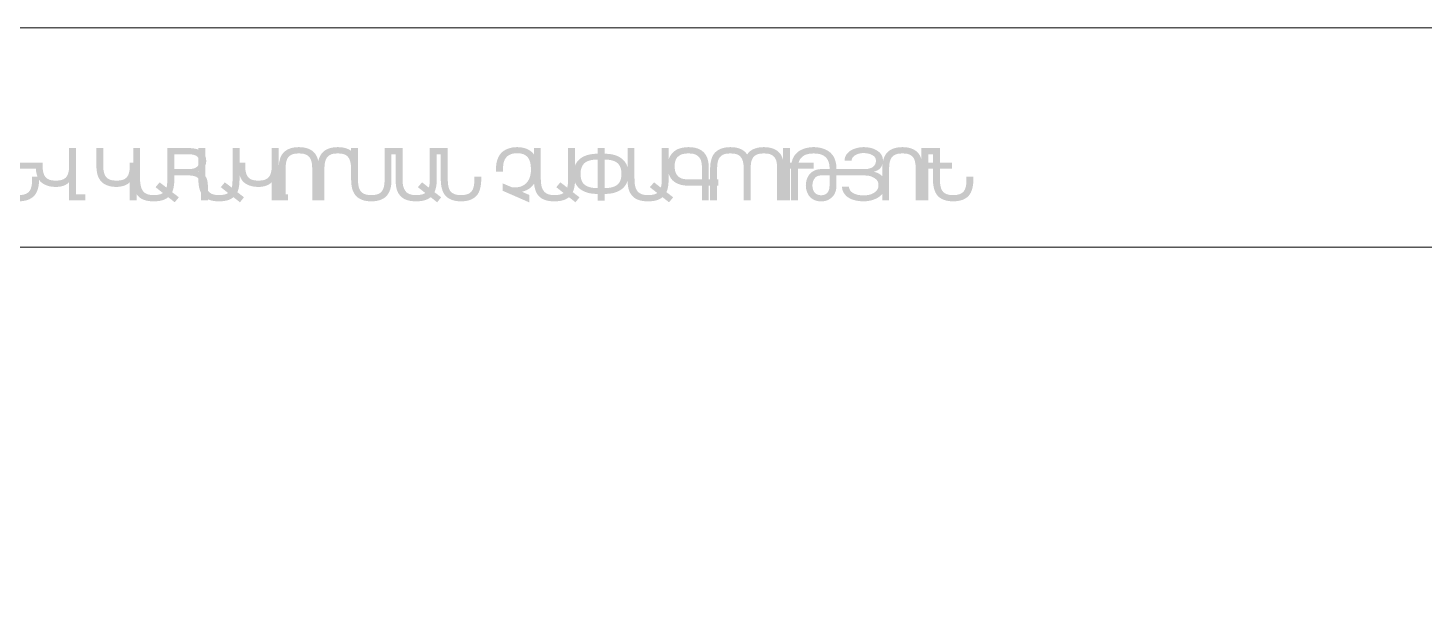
# Model space of a CAD drawing. Header units: inches. Extents: x 23 to 314, y 14 to 225.
# Drawn here: x 81.7 to 185.3, y 182.9 to 224.6 of the extents above; entities that cross this region are included whole.
import ezdxf

# ---------------------------------------------------------------- set-up
doc = ezdxf.new("R2010")
doc.units = ezdxf.units.IN
doc.layers.add('PDF_0', color=7, linetype='Continuous')
doc.layers.add('PDF_Text', color=7, linetype='Continuous')

msp = doc.modelspace()

# ---------------------------------------------------------------- hatches: boundary and pattern name
at = {"layer": 'PDF_Text', "true_color": 0x000000, "transparency": 33554687}
h = msp.add_hatch(color=18, dxfattribs=at)
edge = h.paths.add_edge_path(flags=0)
edge.add_spline(control_points=[(80.06, 214.62), (80.06, 214.62), (82.62, 214.62), (82.62, 214.62), (82.62, 214.62), (82.62, 214.16), (82.62, 214.16), (82.62, 214.16), (80.06, 214.16), (80.06, 214.16), (80.06, 214.16), (80.06, 213.32), (80.06, 213.32), (80.06, 213.11), (80.08, 212.93), (80.12, 212.79), (80.16, 212.64), (80.22, 212.53), (80.3, 212.44), (80.38, 212.36), (80.48, 212.3), (80.61, 212.26), (80.73, 212.22), (80.88, 212.2), (81.05, 212.2), (81.22, 212.2), (81.37, 212.22), (81.49, 212.26), (81.62, 212.3), (81.72, 212.36), (81.81, 212.44), (81.89, 212.53), (81.95, 212.64), (81.99, 212.79), (82.03, 212.93), (82.05, 213.11), (82.05, 213.32), (82.05, 213.32), (82.05, 213.56), (82.05, 213.56), (82.05, 213.56), (82.57, 213.56), (82.57, 213.56), (82.57, 213.56), (82.57, 213.35), (82.57, 213.35), (82.57, 213.09), (82.54, 212.86), (82.48, 212.66), (82.42, 212.46), (82.33, 212.29), (82.21, 212.15), (82.08, 212.02), (81.93, 211.92), (81.74, 211.85), (81.54, 211.78), (81.31, 211.74), (81.05, 211.74), (80.78, 211.74), (80.55, 211.78), (80.36, 211.85), (80.18, 211.92), (80.02, 212.02), (79.9, 212.15), (79.78, 212.29), (79.69, 212.46), (79.63, 212.66), (79.58, 212.86), (79.55, 213.09), (79.55, 213.35), (79.55, 213.35), (79.55, 215.69), (79.55, 215.69), (79.55, 215.69), (80.06, 215.69), (80.06, 215.69), (80.06, 215.69), (80.06, 214.62), (80.06, 214.62)], knot_values=[0, 0, 0, 0, 1, 1, 1, 2, 2, 2, 3, 3, 3, 4, 4, 4, 5, 5, 5, 6, 6, 6, 7, 7, 7, 8, 8, 8, 9, 9, 9, 10, 10, 10, 11, 11, 11, 12, 12, 12, 13, 13, 13, 14, 14, 14, 15, 15, 15, 16, 16, 16, 17, 17, 17, 18, 18, 18, 19, 19, 19, 20, 20, 20, 21, 21, 21, 22, 22, 22, 23, 23, 23, 24, 24, 24, 25, 25, 25, 26, 26, 26, 26], degree=3, periodic=1)
h = msp.add_hatch(color=18, dxfattribs=at)
edge = h.paths.add_edge_path(flags=0)
edge.add_spline(control_points=[(86, 211.81), (86, 211.81), (84.8, 211.81), (84.8, 211.81), (84.8, 211.81), (84.8, 213.16), (84.8, 213.16), (84.69, 213.05), (84.56, 212.96), (84.39, 212.9), (84.22, 212.84), (84.03, 212.81), (83.81, 212.81), (83.55, 212.81), (83.32, 212.85), (83.13, 212.92), (82.94, 212.99), (82.79, 213.09), (82.66, 213.22), (82.54, 213.36), (82.46, 213.53), (82.4, 213.73), (82.34, 213.93), (82.32, 214.16), (82.32, 214.42), (82.32, 214.42), (82.32, 214.62), (82.32, 214.62), (82.32, 214.62), (82.83, 214.62), (82.83, 214.62), (82.83, 214.62), (82.83, 214.39), (82.83, 214.39), (82.83, 214.18), (82.85, 214), (82.89, 213.86), (82.93, 213.71), (82.99, 213.6), (83.07, 213.51), (83.15, 213.43), (83.25, 213.37), (83.37, 213.33), (83.5, 213.29), (83.64, 213.28), (83.81, 213.28), (83.98, 213.28), (84.13, 213.29), (84.25, 213.33), (84.38, 213.37), (84.48, 213.43), (84.56, 213.51), (84.64, 213.6), (84.7, 213.71), (84.74, 213.86), (84.78, 214), (84.8, 214.18), (84.8, 214.39), (84.8, 214.39), (84.8, 215.69), (84.8, 215.69), (84.8, 215.69), (85.31, 215.69), (85.31, 215.69), (85.31, 215.69), (85.31, 212.27), (85.31, 212.27), (85.31, 212.27), (86, 212.27), (86, 212.27), (86, 212.27), (86, 211.81), (86, 211.81)], knot_values=[0, 0, 0, 0, 1, 1, 1, 2, 2, 2, 3, 3, 3, 4, 4, 4, 5, 5, 5, 6, 6, 6, 7, 7, 7, 8, 8, 8, 9, 9, 9, 10, 10, 10, 11, 11, 11, 12, 12, 12, 13, 13, 13, 14, 14, 14, 15, 15, 15, 16, 16, 16, 17, 17, 17, 18, 18, 18, 19, 19, 19, 20, 20, 20, 21, 21, 21, 22, 22, 22, 23, 23, 23, 24, 24, 24, 24], degree=3, periodic=1)
h = msp.add_hatch(color=18, dxfattribs=at)
edge = h.paths.add_edge_path(flags=0)
edge.add_spline(control_points=[(89.82, 211.81), (89.82, 211.81), (89.3, 211.81), (89.3, 211.81), (89.3, 211.81), (89.3, 213.16), (89.3, 213.16), (89.25, 213.11), (89.2, 213.06), (89.13, 213.02), (89.06, 212.98), (88.98, 212.94), (88.9, 212.91), (88.81, 212.88), (88.72, 212.86), (88.62, 212.84), (88.53, 212.82), (88.42, 212.81), (88.32, 212.81), (88.05, 212.81), (87.82, 212.85), (87.63, 212.92), (87.45, 212.99), (87.29, 213.09), (87.17, 213.22), (87.05, 213.36), (86.96, 213.53), (86.9, 213.73), (86.85, 213.93), (86.82, 214.16), (86.82, 214.42), (86.82, 214.42), (86.82, 215.69), (86.82, 215.69), (86.82, 215.69), (87.33, 215.69), (87.33, 215.69), (87.33, 215.69), (87.33, 214.39), (87.33, 214.39), (87.33, 214.18), (87.35, 214), (87.39, 213.86), (87.43, 213.71), (87.49, 213.6), (87.57, 213.51), (87.65, 213.43), (87.75, 213.37), (87.88, 213.33), (88, 213.29), (88.15, 213.28), (88.32, 213.28), (88.49, 213.28), (88.63, 213.29), (88.76, 213.33), (88.88, 213.37), (88.98, 213.43), (89.06, 213.51), (89.15, 213.6), (89.21, 213.71), (89.24, 213.86), (89.28, 214), (89.3, 214.18), (89.3, 214.39), (89.3, 214.39), (89.3, 214.62), (89.3, 214.62), (89.3, 214.62), (89.82, 214.62), (89.82, 214.62), (89.82, 214.62), (89.82, 211.81), (89.82, 211.81)], knot_values=[0, 0, 0, 0, 1, 1, 1, 2, 2, 2, 3, 3, 3, 4, 4, 4, 5, 5, 5, 6, 6, 6, 7, 7, 7, 8, 8, 8, 9, 9, 9, 10, 10, 10, 11, 11, 11, 12, 12, 12, 13, 13, 13, 14, 14, 14, 15, 15, 15, 16, 16, 16, 17, 17, 17, 18, 18, 18, 19, 19, 19, 20, 20, 20, 21, 21, 21, 22, 22, 22, 23, 23, 23, 24, 24, 24, 24], degree=3, periodic=1)
h = msp.add_hatch(color=18, dxfattribs=at)
edge = h.paths.add_edge_path(flags=0)
edge.add_spline(control_points=[(91.21, 212.79), (91.21, 212.79), (91.51, 213.15), (91.51, 213.15), (91.51, 213.15), (92.02, 212.76), (92.02, 212.76), (92.05, 212.84), (92.06, 212.94), (92.07, 213.06), (92.08, 213.17), (92.08, 213.29), (92.08, 213.43), (92.08, 213.43), (92.08, 215.69), (92.08, 215.69), (92.08, 215.69), (92.6, 215.69), (92.6, 215.69), (92.6, 215.69), (92.6, 213.33), (92.6, 213.33), (92.6, 212.96), (92.55, 212.66), (92.44, 212.42), (92.44, 212.42), (92.94, 212.04), (92.94, 212.04), (92.94, 212.04), (92.63, 211.67), (92.63, 211.67), (92.63, 211.67), (92.15, 212.05), (92.15, 212.05), (91.91, 211.84), (91.55, 211.74), (91.08, 211.74), (90.81, 211.74), (90.57, 211.77), (90.38, 211.84), (90.19, 211.9), (90.03, 212), (89.91, 212.14), (89.79, 212.27), (89.7, 212.43), (89.64, 212.63), (89.58, 212.83), (89.55, 213.06), (89.55, 213.33), (89.55, 213.33), (89.55, 215.69), (89.55, 215.69), (89.55, 215.69), (90.06, 215.69), (90.06, 215.69), (90.06, 215.69), (90.06, 213.43), (90.06, 213.43), (90.06, 213.21), (90.08, 213.02), (90.12, 212.87), (90.15, 212.72), (90.21, 212.59), (90.29, 212.49), (90.37, 212.39), (90.47, 212.32), (90.6, 212.27), (90.73, 212.23), (90.89, 212.2), (91.08, 212.2), (91.22, 212.2), (91.35, 212.22), (91.46, 212.24), (91.58, 212.26), (91.67, 212.3), (91.75, 212.36), (91.75, 212.36), (91.21, 212.79), (91.21, 212.79)], knot_values=[0, 0, 0, 0, 1, 1, 1, 2, 2, 2, 3, 3, 3, 4, 4, 4, 5, 5, 5, 6, 6, 6, 7, 7, 7, 8, 8, 8, 9, 9, 9, 10, 10, 10, 11, 11, 11, 12, 12, 12, 13, 13, 13, 14, 14, 14, 15, 15, 15, 16, 16, 16, 17, 17, 17, 18, 18, 18, 19, 19, 19, 20, 20, 20, 21, 21, 21, 22, 22, 22, 23, 23, 23, 24, 24, 24, 25, 25, 25, 26, 26, 26, 26], degree=3, periodic=1)
h = msp.add_hatch(color=18, dxfattribs=at)
edge = h.paths.add_edge_path(flags=0)
edge.add_spline(control_points=[(95.09, 211.81), (95.09, 211.81), (94.58, 211.81), (94.58, 211.81), (94.58, 211.81), (94.58, 212.85), (94.58, 212.85), (94.58, 212.99), (94.56, 213.11), (94.53, 213.21), (94.5, 213.31), (94.44, 213.4), (94.37, 213.46), (94.3, 213.53), (94.2, 213.58), (94.08, 213.61), (93.96, 213.65), (93.81, 213.66), (93.63, 213.66), (93.63, 213.66), (92.32, 213.66), (92.32, 213.66), (92.32, 213.66), (92.32, 214.13), (92.32, 214.13), (92.32, 214.13), (93.63, 214.13), (93.63, 214.13), (93.9, 214.13), (94.1, 214.17), (94.24, 214.27), (94.38, 214.36), (94.45, 214.51), (94.45, 214.7), (94.45, 214.79), (94.43, 214.87), (94.4, 214.94), (94.36, 215.01), (94.31, 215.06), (94.24, 215.11), (94.17, 215.15), (94.09, 215.18), (93.99, 215.2), (93.89, 215.22), (93.78, 215.23), (93.65, 215.23), (93.65, 215.23), (92.59, 215.23), (92.59, 215.23), (92.59, 215.23), (92.59, 215.69), (92.59, 215.69), (92.59, 215.69), (93.65, 215.69), (93.65, 215.69), (94.08, 215.69), (94.41, 215.61), (94.63, 215.45), (94.85, 215.29), (94.97, 215.06), (94.97, 214.75), (94.97, 214.65), (94.95, 214.56), (94.93, 214.47), (94.9, 214.39), (94.86, 214.31), (94.81, 214.24), (94.75, 214.17), (94.69, 214.11), (94.6, 214.06), (94.52, 214.01), (94.42, 213.97), (94.31, 213.94), (94.48, 213.91), (94.61, 213.86), (94.71, 213.79), (94.82, 213.72), (94.89, 213.64), (94.95, 213.54), (95.01, 213.44), (95.04, 213.34), (95.06, 213.23), (95.08, 213.12), (95.09, 213.01), (95.09, 212.91), (95.09, 212.91), (95.09, 211.81), (95.09, 211.81)], knot_values=[0, 0, 0, 0, 1, 1, 1, 2, 2, 2, 3, 3, 3, 4, 4, 4, 5, 5, 5, 6, 6, 6, 7, 7, 7, 8, 8, 8, 9, 9, 9, 10, 10, 10, 11, 11, 11, 12, 12, 12, 13, 13, 13, 14, 14, 14, 15, 15, 15, 16, 16, 16, 17, 17, 17, 18, 18, 18, 19, 19, 19, 20, 20, 20, 21, 21, 21, 22, 22, 22, 23, 23, 23, 24, 24, 24, 25, 25, 25, 26, 26, 26, 27, 27, 27, 28, 28, 28, 29, 29, 29, 29], degree=3, periodic=1)
h = msp.add_hatch(color=18, dxfattribs=at)
edge = h.paths.add_edge_path(flags=0)
edge.add_spline(control_points=[(96.05, 212.79), (96.05, 212.79), (96.35, 213.15), (96.35, 213.15), (96.35, 213.15), (96.86, 212.76), (96.86, 212.76), (96.89, 212.84), (96.9, 212.94), (96.91, 213.06), (96.92, 213.17), (96.92, 213.29), (96.92, 213.43), (96.92, 213.43), (96.92, 215.69), (96.92, 215.69), (96.92, 215.69), (97.44, 215.69), (97.44, 215.69), (97.44, 215.69), (97.44, 213.33), (97.44, 213.33), (97.44, 212.96), (97.39, 212.66), (97.28, 212.42), (97.28, 212.42), (97.77, 212.04), (97.77, 212.04), (97.77, 212.04), (97.47, 211.67), (97.47, 211.67), (97.47, 211.67), (96.99, 212.05), (96.99, 212.05), (96.75, 211.84), (96.39, 211.74), (95.91, 211.74), (95.64, 211.74), (95.41, 211.77), (95.22, 211.84), (95.03, 211.9), (94.87, 212), (94.75, 212.14), (94.63, 212.27), (94.54, 212.43), (94.48, 212.63), (94.42, 212.83), (94.39, 213.06), (94.39, 213.33), (94.39, 213.33), (94.39, 215.69), (94.39, 215.69), (94.39, 215.69), (94.9, 215.69), (94.9, 215.69), (94.9, 215.69), (94.9, 213.43), (94.9, 213.43), (94.9, 213.21), (94.92, 213.02), (94.96, 212.87), (94.99, 212.72), (95.05, 212.59), (95.13, 212.49), (95.21, 212.39), (95.31, 212.32), (95.44, 212.27), (95.57, 212.23), (95.73, 212.2), (95.91, 212.2), (96.06, 212.2), (96.19, 212.22), (96.3, 212.24), (96.42, 212.26), (96.51, 212.3), (96.59, 212.36), (96.59, 212.36), (96.05, 212.79), (96.05, 212.79)], knot_values=[0, 0, 0, 0, 1, 1, 1, 2, 2, 2, 3, 3, 3, 4, 4, 4, 5, 5, 5, 6, 6, 6, 7, 7, 7, 8, 8, 8, 9, 9, 9, 10, 10, 10, 11, 11, 11, 12, 12, 12, 13, 13, 13, 14, 14, 14, 15, 15, 15, 16, 16, 16, 17, 17, 17, 18, 18, 18, 19, 19, 19, 20, 20, 20, 21, 21, 21, 22, 22, 22, 23, 23, 23, 24, 24, 24, 25, 25, 25, 26, 26, 26, 26], degree=3, periodic=1)
h = msp.add_hatch(color=18, dxfattribs=at)
edge = h.paths.add_edge_path(flags=0)
edge.add_spline(control_points=[(101.03, 211.81), (101.03, 211.81), (99.83, 211.81), (99.83, 211.81), (99.83, 211.81), (99.83, 213.16), (99.83, 213.16), (99.72, 213.05), (99.59, 212.96), (99.42, 212.9), (99.25, 212.84), (99.06, 212.81), (98.84, 212.81), (98.58, 212.81), (98.35, 212.85), (98.16, 212.92), (97.97, 212.99), (97.82, 213.09), (97.69, 213.22), (97.57, 213.36), (97.49, 213.53), (97.43, 213.73), (97.37, 213.93), (97.35, 214.16), (97.35, 214.42), (97.35, 214.42), (97.35, 214.62), (97.35, 214.62), (97.35, 214.62), (97.86, 214.62), (97.86, 214.62), (97.86, 214.62), (97.86, 214.39), (97.86, 214.39), (97.86, 214.18), (97.88, 214), (97.92, 213.86), (97.96, 213.71), (98.02, 213.6), (98.1, 213.51), (98.18, 213.43), (98.28, 213.37), (98.4, 213.33), (98.53, 213.29), (98.67, 213.28), (98.84, 213.28), (99.01, 213.28), (99.16, 213.29), (99.28, 213.33), (99.41, 213.37), (99.51, 213.43), (99.59, 213.51), (99.67, 213.6), (99.73, 213.71), (99.77, 213.86), (99.81, 214), (99.83, 214.18), (99.83, 214.39), (99.83, 214.39), (99.83, 215.69), (99.83, 215.69), (99.83, 215.69), (100.34, 215.69), (100.34, 215.69), (100.34, 215.69), (100.34, 212.27), (100.34, 212.27), (100.34, 212.27), (101.03, 212.27), (101.03, 212.27), (101.03, 212.27), (101.03, 211.81), (101.03, 211.81)], knot_values=[0, 0, 0, 0, 1, 1, 1, 2, 2, 2, 3, 3, 3, 4, 4, 4, 5, 5, 5, 6, 6, 6, 7, 7, 7, 8, 8, 8, 9, 9, 9, 10, 10, 10, 11, 11, 11, 12, 12, 12, 13, 13, 13, 14, 14, 14, 15, 15, 15, 16, 16, 16, 17, 17, 17, 18, 18, 18, 19, 19, 19, 20, 20, 20, 21, 21, 21, 22, 22, 22, 23, 23, 23, 24, 24, 24, 24], degree=3, periodic=1)
h = msp.add_hatch(color=18, dxfattribs=at)
edge = h.paths.add_edge_path(flags=0)
edge.add_spline(control_points=[(101.84, 215.76), (102.11, 215.76), (102.34, 215.72), (102.53, 215.65), (102.71, 215.58), (102.87, 215.48), (102.99, 215.34), (103.11, 215.21), (103.2, 215.04), (103.25, 214.84), (103.31, 214.64), (103.34, 214.41), (103.34, 214.15), (103.34, 214.15), (103.34, 211.81), (103.34, 211.81), (103.34, 211.81), (102.83, 211.81), (102.83, 211.81), (102.83, 211.81), (102.83, 214.18), (102.83, 214.18), (102.83, 214.39), (102.81, 214.57), (102.77, 214.71), (102.73, 214.85), (102.67, 214.97), (102.59, 215.05), (102.51, 215.14), (102.41, 215.2), (102.28, 215.24), (102.16, 215.28), (102.01, 215.29), (101.84, 215.29), (101.67, 215.29), (101.53, 215.28), (101.4, 215.24), (101.28, 215.2), (101.18, 215.14), (101.1, 215.05), (101.01, 214.97), (100.95, 214.85), (100.92, 214.71), (100.88, 214.57), (100.86, 214.39), (100.86, 214.18), (100.86, 214.18), (100.86, 211.81), (100.86, 211.81), (100.86, 211.81), (100.34, 211.81), (100.34, 211.81), (100.34, 211.81), (100.34, 214.15), (100.34, 214.15), (100.34, 214.41), (100.37, 214.64), (100.43, 214.84), (100.48, 215.04), (100.57, 215.21), (100.69, 215.34), (100.82, 215.48), (100.97, 215.58), (101.16, 215.65), (101.35, 215.72), (101.58, 215.76), (101.84, 215.76)], knot_values=[0, 0, 0, 0, 1, 1, 1, 2, 2, 2, 3, 3, 3, 4, 4, 4, 5, 5, 5, 6, 6, 6, 7, 7, 7, 8, 8, 8, 9, 9, 9, 10, 10, 10, 11, 11, 11, 12, 12, 12, 13, 13, 13, 14, 14, 14, 15, 15, 15, 16, 16, 16, 17, 17, 17, 18, 18, 18, 19, 19, 19, 20, 20, 20, 21, 21, 21, 22, 22, 22, 22], degree=3, periodic=1)
h = msp.add_hatch(color=18, dxfattribs=at)
edge = h.paths.add_edge_path(flags=0)
edge.add_spline(control_points=[(104.73, 215.76), (105, 215.76), (105.22, 215.72), (105.41, 215.65), (105.6, 215.58), (105.76, 215.48), (105.88, 215.34), (106, 215.21), (106.08, 215.04), (106.14, 214.84), (106.2, 214.64), (106.23, 214.41), (106.23, 214.15), (106.23, 214.15), (106.23, 213.94), (106.23, 213.94), (106.23, 213.94), (105.71, 213.94), (105.71, 213.94), (105.71, 213.94), (105.71, 214.18), (105.71, 214.18), (105.71, 214.39), (105.69, 214.57), (105.65, 214.71), (105.61, 214.85), (105.55, 214.97), (105.47, 215.05), (105.39, 215.14), (105.29, 215.2), (105.17, 215.24), (105.04, 215.28), (104.9, 215.29), (104.73, 215.29), (104.56, 215.29), (104.41, 215.28), (104.29, 215.24), (104.17, 215.2), (104.06, 215.14), (103.98, 215.05), (103.9, 214.97), (103.84, 214.85), (103.8, 214.71), (103.76, 214.57), (103.74, 214.39), (103.74, 214.18), (103.74, 214.18), (103.74, 211.81), (103.74, 211.81), (103.74, 211.81), (103.23, 211.81), (103.23, 211.81), (103.23, 211.81), (103.23, 214.15), (103.23, 214.15), (103.23, 214.41), (103.26, 214.64), (103.31, 214.84), (103.37, 215.04), (103.46, 215.21), (103.58, 215.34), (103.7, 215.48), (103.86, 215.58), (104.05, 215.65), (104.23, 215.72), (104.46, 215.76), (104.73, 215.76)], knot_values=[0, 0, 0, 0, 1, 1, 1, 2, 2, 2, 3, 3, 3, 4, 4, 4, 5, 5, 5, 6, 6, 6, 7, 7, 7, 8, 8, 8, 9, 9, 9, 10, 10, 10, 11, 11, 11, 12, 12, 12, 13, 13, 13, 14, 14, 14, 15, 15, 15, 16, 16, 16, 17, 17, 17, 18, 18, 18, 19, 19, 19, 20, 20, 20, 21, 21, 21, 22, 22, 22, 22], degree=3, periodic=1)
h = msp.add_hatch(color=18, dxfattribs=at)
edge = h.paths.add_edge_path(flags=0)
edge.add_spline(control_points=[(109.41, 215.23), (109.41, 215.23), (108.71, 215.23), (108.71, 215.23), (108.71, 215.23), (108.71, 213.35), (108.71, 213.35), (108.71, 213.09), (108.69, 212.86), (108.63, 212.66), (108.57, 212.46), (108.48, 212.29), (108.36, 212.15), (108.24, 212.02), (108.09, 211.92), (107.9, 211.85), (107.71, 211.78), (107.48, 211.74), (107.22, 211.74), (106.95, 211.74), (106.72, 211.78), (106.53, 211.85), (106.35, 211.92), (106.19, 212.02), (106.07, 212.15), (105.95, 212.29), (105.86, 212.46), (105.8, 212.66), (105.75, 212.86), (105.72, 213.09), (105.72, 213.35), (105.72, 213.35), (105.72, 215.69), (105.72, 215.69), (105.72, 215.69), (106.23, 215.69), (106.23, 215.69), (106.23, 215.69), (106.23, 213.32), (106.23, 213.32), (106.23, 213.11), (106.25, 212.93), (106.29, 212.79), (106.33, 212.64), (106.39, 212.53), (106.47, 212.44), (106.55, 212.36), (106.65, 212.3), (106.78, 212.26), (106.9, 212.22), (107.05, 212.2), (107.22, 212.2), (107.39, 212.2), (107.53, 212.22), (107.66, 212.26), (107.78, 212.3), (107.88, 212.36), (107.96, 212.44), (108.04, 212.53), (108.1, 212.64), (108.14, 212.79), (108.18, 212.93), (108.2, 213.11), (108.2, 213.32), (108.2, 213.32), (108.2, 215.69), (108.2, 215.69), (108.2, 215.69), (109.41, 215.69), (109.41, 215.69), (109.41, 215.69), (109.41, 215.23), (109.41, 215.23)], knot_values=[0, 0, 0, 0, 1, 1, 1, 2, 2, 2, 3, 3, 3, 4, 4, 4, 5, 5, 5, 6, 6, 6, 7, 7, 7, 8, 8, 8, 9, 9, 9, 10, 10, 10, 11, 11, 11, 12, 12, 12, 13, 13, 13, 14, 14, 14, 15, 15, 15, 16, 16, 16, 17, 17, 17, 18, 18, 18, 19, 19, 19, 20, 20, 20, 21, 21, 21, 22, 22, 22, 23, 23, 23, 24, 24, 24, 24], degree=3, periodic=1)
h = msp.add_hatch(color=18, dxfattribs=at)
edge = h.paths.add_edge_path(flags=0)
edge.add_spline(control_points=[(110.67, 212.79), (110.67, 212.79), (110.98, 213.15), (110.98, 213.15), (110.98, 213.15), (111.48, 212.76), (111.48, 212.76), (111.51, 212.84), (111.53, 212.94), (111.54, 213.06), (111.55, 213.17), (111.55, 213.29), (111.55, 213.43), (111.55, 213.43), (111.55, 215.69), (111.55, 215.69), (111.55, 215.69), (112.07, 215.69), (112.07, 215.69), (112.07, 215.69), (112.07, 213.33), (112.07, 213.33), (112.07, 212.96), (112.01, 212.66), (111.9, 212.42), (111.9, 212.42), (112.4, 212.04), (112.4, 212.04), (112.4, 212.04), (112.1, 211.67), (112.1, 211.67), (112.1, 211.67), (111.62, 212.05), (111.62, 212.05), (111.37, 211.84), (111.02, 211.74), (110.54, 211.74), (110.27, 211.74), (110.04, 211.77), (109.85, 211.84), (109.66, 211.9), (109.5, 212), (109.38, 212.14), (109.25, 212.27), (109.16, 212.43), (109.1, 212.63), (109.05, 212.83), (109.02, 213.06), (109.02, 213.33), (109.02, 213.33), (109.02, 215.69), (109.02, 215.69), (109.02, 215.69), (109.53, 215.69), (109.53, 215.69), (109.53, 215.69), (109.53, 213.43), (109.53, 213.43), (109.53, 213.21), (109.55, 213.02), (109.58, 212.87), (109.62, 212.72), (109.68, 212.59), (109.76, 212.49), (109.83, 212.39), (109.94, 212.32), (110.07, 212.27), (110.2, 212.23), (110.35, 212.2), (110.54, 212.2), (110.69, 212.2), (110.82, 212.22), (110.93, 212.24), (111.04, 212.26), (111.14, 212.3), (111.22, 212.36), (111.22, 212.36), (110.67, 212.79), (110.67, 212.79)], knot_values=[0, 0, 0, 0, 1, 1, 1, 2, 2, 2, 3, 3, 3, 4, 4, 4, 5, 5, 5, 6, 6, 6, 7, 7, 7, 8, 8, 8, 9, 9, 9, 10, 10, 10, 11, 11, 11, 12, 12, 12, 13, 13, 13, 14, 14, 14, 15, 15, 15, 16, 16, 16, 17, 17, 17, 18, 18, 18, 19, 19, 19, 20, 20, 20, 21, 21, 21, 22, 22, 22, 23, 23, 23, 24, 24, 24, 25, 25, 25, 26, 26, 26, 26], degree=3, periodic=1)
h = msp.add_hatch(color=18, dxfattribs=at)
edge = h.paths.add_edge_path(flags=0)
edge.add_spline(control_points=[(111.68, 215.69), (111.68, 215.69), (112.89, 215.69), (112.89, 215.69), (112.89, 215.69), (112.89, 213.32), (112.89, 213.32), (112.89, 213.11), (112.91, 212.93), (112.95, 212.79), (112.98, 212.64), (113.04, 212.53), (113.13, 212.44), (113.21, 212.36), (113.31, 212.3), (113.43, 212.26), (113.56, 212.22), (113.7, 212.2), (113.87, 212.2), (114.04, 212.2), (114.19, 212.22), (114.31, 212.26), (114.44, 212.3), (114.54, 212.36), (114.62, 212.44), (114.7, 212.53), (114.76, 212.64), (114.8, 212.79), (114.84, 212.93), (114.86, 213.11), (114.86, 213.32), (114.86, 213.32), (114.86, 213.56), (114.86, 213.56), (114.86, 213.56), (115.37, 213.56), (115.37, 213.56), (115.37, 213.56), (115.37, 213.35), (115.37, 213.35), (115.37, 213.09), (115.34, 212.86), (115.28, 212.66), (115.23, 212.46), (115.14, 212.29), (115.02, 212.15), (114.9, 212.02), (114.74, 211.92), (114.56, 211.85), (114.37, 211.78), (114.14, 211.74), (113.87, 211.74), (113.61, 211.74), (113.38, 211.78), (113.19, 211.85), (113, 211.92), (112.85, 212.02), (112.72, 212.15), (112.6, 212.29), (112.51, 212.46), (112.46, 212.66), (112.4, 212.86), (112.37, 213.09), (112.37, 213.35), (112.37, 213.35), (112.37, 215.23), (112.37, 215.23), (112.37, 215.23), (111.68, 215.23), (111.68, 215.23), (111.68, 215.23), (111.68, 215.69), (111.68, 215.69)], knot_values=[0, 0, 0, 0, 1, 1, 1, 2, 2, 2, 3, 3, 3, 4, 4, 4, 5, 5, 5, 6, 6, 6, 7, 7, 7, 8, 8, 8, 9, 9, 9, 10, 10, 10, 11, 11, 11, 12, 12, 12, 13, 13, 13, 14, 14, 14, 15, 15, 15, 16, 16, 16, 17, 17, 17, 18, 18, 18, 19, 19, 19, 20, 20, 20, 21, 21, 21, 22, 22, 22, 23, 23, 23, 24, 24, 24, 24], degree=3, periodic=1)
h = msp.add_hatch(color=18, dxfattribs=at)
edge = h.paths.add_edge_path(flags=0)
edge.add_spline(control_points=[(118.94, 212.21), (118.94, 212.21), (118.94, 211.66), (118.94, 211.66), (118.94, 211.66), (116.97, 212.52), (116.97, 212.52), (116.97, 212.52), (116.97, 213.07), (116.97, 213.07), (116.97, 213.07), (117.51, 212.84), (117.51, 212.84), (117.57, 212.81), (117.63, 212.79), (117.68, 212.78), (117.73, 212.77), (117.79, 212.77), (117.86, 212.77), (118.07, 212.77), (118.26, 212.81), (118.41, 212.88), (118.56, 212.95), (118.69, 213.05), (118.78, 213.17), (118.88, 213.29), (118.95, 213.43), (118.99, 213.58), (119.03, 213.74), (119.06, 213.9), (119.06, 214.06), (119.06, 214.23), (119.04, 214.39), (119.02, 214.54), (118.99, 214.69), (118.94, 214.82), (118.87, 214.94), (118.79, 215.05), (118.69, 215.14), (118.56, 215.21), (118.42, 215.27), (118.25, 215.31), (118.04, 215.31), (117.84, 215.31), (117.67, 215.28), (117.54, 215.22), (117.4, 215.17), (117.3, 215.09), (117.22, 214.99), (117.13, 214.89), (117.08, 214.77), (117.04, 214.64), (117.01, 214.51), (116.99, 214.37), (116.99, 214.22), (116.99, 214.22), (116.99, 213.94), (116.99, 213.94), (116.99, 213.94), (116.47, 213.94), (116.47, 213.94), (116.47, 213.94), (116.47, 214.21), (116.47, 214.21), (116.47, 214.43), (116.5, 214.64), (116.57, 214.83), (116.63, 215.02), (116.72, 215.18), (116.85, 215.32), (116.98, 215.46), (117.14, 215.56), (117.34, 215.64), (117.54, 215.72), (117.77, 215.76), (118.04, 215.76), (118.3, 215.76), (118.53, 215.72), (118.72, 215.64), (118.91, 215.57), (119.07, 215.46), (119.2, 215.32), (119.33, 215.18), (119.42, 215.01), (119.49, 214.81), (119.55, 214.61), (119.58, 214.39), (119.58, 214.14), (119.58, 213.89), (119.55, 213.67), (119.49, 213.48), (119.43, 213.29), (119.35, 213.12), (119.24, 212.98), (119.14, 212.84), (119.01, 212.72), (118.86, 212.64), (118.72, 212.55), (118.56, 212.49), (118.39, 212.45), (118.39, 212.45), (118.94, 212.21), (118.94, 212.21)], knot_values=[0, 0, 0, 0, 1, 1, 1, 2, 2, 2, 3, 3, 3, 4, 4, 4, 5, 5, 5, 6, 6, 6, 7, 7, 7, 8, 8, 8, 9, 9, 9, 10, 10, 10, 11, 11, 11, 12, 12, 12, 13, 13, 13, 14, 14, 14, 15, 15, 15, 16, 16, 16, 17, 17, 17, 18, 18, 18, 19, 19, 19, 20, 20, 20, 21, 21, 21, 22, 22, 22, 23, 23, 23, 24, 24, 24, 25, 25, 25, 26, 26, 26, 27, 27, 27, 28, 28, 28, 29, 29, 29, 30, 30, 30, 31, 31, 31, 32, 32, 32, 33, 33, 33, 34, 34, 34, 34], degree=3, periodic=1)
h = msp.add_hatch(color=18, dxfattribs=at)
edge = h.paths.add_edge_path(flags=0)
edge.add_spline(control_points=[(120.94, 212.79), (120.94, 212.79), (121.24, 213.15), (121.24, 213.15), (121.24, 213.15), (121.75, 212.76), (121.75, 212.76), (121.77, 212.84), (121.79, 212.94), (121.8, 213.06), (121.81, 213.17), (121.81, 213.29), (121.81, 213.43), (121.81, 213.43), (121.81, 215.69), (121.81, 215.69), (121.81, 215.69), (122.33, 215.69), (122.33, 215.69), (122.33, 215.69), (122.33, 213.33), (122.33, 213.33), (122.33, 212.96), (122.27, 212.66), (122.16, 212.42), (122.16, 212.42), (122.66, 212.04), (122.66, 212.04), (122.66, 212.04), (122.36, 211.67), (122.36, 211.67), (122.36, 211.67), (121.88, 212.05), (121.88, 212.05), (121.63, 211.84), (121.28, 211.74), (120.8, 211.74), (120.53, 211.74), (120.3, 211.77), (120.11, 211.84), (119.92, 211.9), (119.76, 212), (119.64, 212.14), (119.51, 212.27), (119.42, 212.43), (119.37, 212.63), (119.31, 212.83), (119.28, 213.06), (119.28, 213.33), (119.28, 213.33), (119.28, 215.69), (119.28, 215.69), (119.28, 215.69), (119.79, 215.69), (119.79, 215.69), (119.79, 215.69), (119.79, 213.43), (119.79, 213.43), (119.79, 213.21), (119.81, 213.02), (119.84, 212.87), (119.88, 212.72), (119.94, 212.59), (120.02, 212.49), (120.1, 212.39), (120.2, 212.32), (120.33, 212.27), (120.46, 212.23), (120.62, 212.2), (120.8, 212.2), (120.95, 212.2), (121.08, 212.22), (121.19, 212.24), (121.31, 212.26), (121.4, 212.3), (121.48, 212.36), (121.48, 212.36), (120.94, 212.79), (120.94, 212.79)], knot_values=[0, 0, 0, 0, 1, 1, 1, 2, 2, 2, 3, 3, 3, 4, 4, 4, 5, 5, 5, 6, 6, 6, 7, 7, 7, 8, 8, 8, 9, 9, 9, 10, 10, 10, 11, 11, 11, 12, 12, 12, 13, 13, 13, 14, 14, 14, 15, 15, 15, 16, 16, 16, 17, 17, 17, 18, 18, 18, 19, 19, 19, 20, 20, 20, 21, 21, 21, 22, 22, 22, 23, 23, 23, 24, 24, 24, 25, 25, 25, 26, 26, 26, 26], degree=3, periodic=1)
h = msp.add_hatch(color=18, dxfattribs=at)
edge = h.paths.add_edge_path(flags=0)
edge.add_spline(control_points=[(124.52, 215.27), (125.09, 215.27), (125.53, 215.14), (125.84, 214.87), (126.15, 214.6), (126.3, 214.23), (126.3, 213.77), (126.3, 213.31), (126.15, 212.95), (125.84, 212.68), (125.53, 212.42), (125.09, 212.29), (124.52, 212.29), (124.52, 212.29), (124.52, 211.78), (124.52, 211.78), (124.52, 211.78), (124, 211.78), (124, 211.78), (124, 211.78), (124, 212.29), (124, 212.29), (123.42, 212.29), (122.98, 212.42), (122.67, 212.68), (122.36, 212.95), (122.21, 213.31), (122.21, 213.77), (122.21, 214.23), (122.36, 214.6), (122.67, 214.87), (122.99, 215.14), (123.43, 215.27), (124, 215.27), (124, 215.27), (124, 215.7), (124, 215.7), (124, 215.7), (124.52, 215.7), (124.52, 215.7), (124.52, 215.7), (124.52, 215.27), (124.52, 215.27)], knot_values=[0, 0, 0, 0, 1, 1, 1, 2, 2, 2, 3, 3, 3, 4, 4, 4, 5, 5, 5, 6, 6, 6, 7, 7, 7, 8, 8, 8, 9, 9, 9, 10, 10, 10, 11, 11, 11, 12, 12, 12, 13, 13, 13, 14, 14, 14, 14], degree=3, periodic=1)
edge = h.paths.add_edge_path(flags=0)
edge.add_spline(control_points=[(124.52, 212.72), (124.94, 212.72), (125.25, 212.8), (125.46, 212.97), (125.67, 213.13), (125.77, 213.4), (125.77, 213.78), (125.77, 214.15), (125.67, 214.42), (125.46, 214.59), (125.25, 214.76), (124.94, 214.84), (124.52, 214.84), (124.52, 214.84), (124.52, 212.72), (124.52, 212.72)], knot_values=[0, 0, 0, 0, 1, 1, 1, 2, 2, 2, 3, 3, 3, 4, 4, 4, 5, 5, 5, 5], degree=3, periodic=1)
edge = h.paths.add_edge_path(flags=0)
edge.add_spline(control_points=[(124, 212.72), (124, 212.72), (124, 214.84), (124, 214.84), (123.58, 214.84), (123.26, 214.76), (123.05, 214.59), (122.85, 214.42), (122.74, 214.15), (122.74, 213.78), (122.74, 213.4), (122.84, 213.13), (123.05, 212.97), (123.26, 212.8), (123.58, 212.72), (124, 212.72)], knot_values=[0, 0, 0, 0, 1, 1, 1, 2, 2, 2, 3, 3, 3, 4, 4, 4, 5, 5, 5, 5], degree=3, periodic=1)
h = msp.add_hatch(color=18, dxfattribs=at)
edge = h.paths.add_edge_path(flags=0)
edge.add_spline(control_points=[(127.88, 212.79), (127.88, 212.79), (128.19, 213.15), (128.19, 213.15), (128.19, 213.15), (128.69, 212.76), (128.69, 212.76), (128.72, 212.84), (128.74, 212.94), (128.75, 213.06), (128.75, 213.17), (128.76, 213.29), (128.76, 213.43), (128.76, 213.43), (128.76, 215.69), (128.76, 215.69), (128.76, 215.69), (129.27, 215.69), (129.27, 215.69), (129.27, 215.69), (129.27, 213.33), (129.27, 213.33), (129.27, 212.96), (129.22, 212.66), (129.11, 212.42), (129.11, 212.42), (129.61, 212.04), (129.61, 212.04), (129.61, 212.04), (129.3, 211.67), (129.3, 211.67), (129.3, 211.67), (128.82, 212.05), (128.82, 212.05), (128.58, 211.84), (128.22, 211.74), (127.75, 211.74), (127.48, 211.74), (127.25, 211.77), (127.05, 211.84), (126.86, 211.9), (126.7, 212), (126.58, 212.14), (126.46, 212.27), (126.37, 212.43), (126.31, 212.63), (126.25, 212.83), (126.23, 213.06), (126.23, 213.33), (126.23, 213.33), (126.23, 215.69), (126.23, 215.69), (126.23, 215.69), (126.74, 215.69), (126.74, 215.69), (126.74, 215.69), (126.74, 213.43), (126.74, 213.43), (126.74, 213.21), (126.75, 213.02), (126.79, 212.87), (126.82, 212.72), (126.88, 212.59), (126.96, 212.49), (127.04, 212.39), (127.15, 212.32), (127.27, 212.27), (127.4, 212.23), (127.56, 212.2), (127.75, 212.2), (127.89, 212.2), (128.02, 212.22), (128.14, 212.24), (128.25, 212.26), (128.35, 212.3), (128.43, 212.36), (128.43, 212.36), (127.88, 212.79), (127.88, 212.79)], knot_values=[0, 0, 0, 0, 1, 1, 1, 2, 2, 2, 3, 3, 3, 4, 4, 4, 5, 5, 5, 6, 6, 6, 7, 7, 7, 8, 8, 8, 9, 9, 9, 10, 10, 10, 11, 11, 11, 12, 12, 12, 13, 13, 13, 14, 14, 14, 15, 15, 15, 16, 16, 16, 17, 17, 17, 18, 18, 18, 19, 19, 19, 20, 20, 20, 21, 21, 21, 22, 22, 22, 23, 23, 23, 24, 24, 24, 25, 25, 25, 26, 26, 26, 26], degree=3, periodic=1)
h = msp.add_hatch(color=18, dxfattribs=at)
edge = h.paths.add_edge_path(flags=0)
edge.add_spline(control_points=[(132.95, 212.9), (132.95, 212.9), (132.25, 212.9), (132.25, 212.9), (132.25, 212.9), (132.25, 211.81), (132.25, 211.81), (132.25, 211.81), (131.74, 211.81), (131.74, 211.81), (131.74, 211.81), (131.74, 212.9), (131.74, 212.9), (131.74, 212.9), (130.75, 212.9), (130.75, 212.9), (130.51, 212.9), (130.29, 212.93), (130.1, 212.99), (129.91, 213.05), (129.75, 213.14), (129.61, 213.26), (129.48, 213.37), (129.38, 213.52), (129.31, 213.7), (129.24, 213.88), (129.21, 214.09), (129.21, 214.33), (129.21, 214.56), (129.24, 214.76), (129.31, 214.94), (129.38, 215.11), (129.48, 215.26), (129.61, 215.38), (129.74, 215.51), (129.9, 215.6), (130.09, 215.66), (130.28, 215.72), (130.5, 215.76), (130.75, 215.76), (131.25, 215.76), (131.63, 215.63), (131.88, 215.37), (132.13, 215.12), (132.25, 214.74), (132.25, 214.23), (132.25, 214.23), (132.25, 213.37), (132.25, 213.37), (132.25, 213.37), (132.95, 213.37), (132.95, 213.37), (132.95, 213.37), (132.95, 212.9), (132.95, 212.9)], knot_values=[0, 0, 0, 0, 1, 1, 1, 2, 2, 2, 3, 3, 3, 4, 4, 4, 5, 5, 5, 6, 6, 6, 7, 7, 7, 8, 8, 8, 9, 9, 9, 10, 10, 10, 11, 11, 11, 12, 12, 12, 13, 13, 13, 14, 14, 14, 15, 15, 15, 16, 16, 16, 17, 17, 17, 18, 18, 18, 18], degree=3, periodic=1)
edge = h.paths.add_edge_path(flags=0)
edge.add_spline(control_points=[(131.74, 214.27), (131.74, 214.49), (131.71, 214.66), (131.66, 214.8), (131.6, 214.93), (131.53, 215.04), (131.43, 215.11), (131.34, 215.18), (131.24, 215.23), (131.12, 215.26), (131, 215.28), (130.88, 215.29), (130.75, 215.29), (130.67, 215.29), (130.58, 215.29), (130.5, 215.28), (130.42, 215.27), (130.34, 215.25), (130.26, 215.23), (130.18, 215.2), (130.11, 215.16), (130.05, 215.12), (129.98, 215.07), (129.92, 215.02), (129.87, 214.95), (129.83, 214.88), (129.79, 214.79), (129.76, 214.69), (129.73, 214.59), (129.72, 214.47), (129.72, 214.33), (129.72, 214.13), (129.75, 213.96), (129.81, 213.84), (129.87, 213.71), (129.95, 213.61), (130.05, 213.54), (130.14, 213.47), (130.25, 213.42), (130.38, 213.4), (130.5, 213.38), (130.62, 213.37), (130.75, 213.37), (130.75, 213.37), (131.74, 213.37), (131.74, 213.37), (131.74, 213.37), (131.74, 214.27), (131.74, 214.27)], knot_values=[0, 0, 0, 0, 1, 1, 1, 2, 2, 2, 3, 3, 3, 4, 4, 4, 5, 5, 5, 6, 6, 6, 7, 7, 7, 8, 8, 8, 9, 9, 9, 10, 10, 10, 11, 11, 11, 12, 12, 12, 13, 13, 13, 14, 14, 14, 15, 15, 15, 16, 16, 16, 16], degree=3, periodic=1)
h = msp.add_hatch(color=18, dxfattribs=at)
edge = h.paths.add_edge_path(flags=0)
edge.add_spline(control_points=[(133.85, 215.76), (134.12, 215.76), (134.35, 215.72), (134.54, 215.65), (134.73, 215.58), (134.88, 215.48), (135, 215.34), (135.12, 215.21), (135.21, 215.04), (135.26, 214.84), (135.32, 214.64), (135.35, 214.41), (135.35, 214.15), (135.35, 214.15), (135.35, 213.94), (135.35, 213.94), (135.35, 213.94), (134.84, 213.94), (134.84, 213.94), (134.84, 213.94), (134.84, 214.18), (134.84, 214.18), (134.84, 214.39), (134.82, 214.57), (134.78, 214.71), (134.74, 214.85), (134.68, 214.97), (134.6, 215.05), (134.52, 215.14), (134.42, 215.2), (134.29, 215.24), (134.17, 215.28), (134.02, 215.29), (133.85, 215.29), (133.68, 215.29), (133.54, 215.28), (133.41, 215.24), (133.29, 215.2), (133.19, 215.14), (133.11, 215.05), (133.02, 214.97), (132.96, 214.85), (132.93, 214.71), (132.89, 214.57), (132.87, 214.39), (132.87, 214.18), (132.87, 214.18), (132.87, 211.81), (132.87, 211.81), (132.87, 211.81), (132.35, 211.81), (132.35, 211.81), (132.35, 211.81), (132.35, 214.15), (132.35, 214.15), (132.35, 214.41), (132.38, 214.64), (132.44, 214.84), (132.49, 215.04), (132.58, 215.21), (132.7, 215.34), (132.83, 215.48), (132.98, 215.58), (133.17, 215.65), (133.36, 215.72), (133.59, 215.76), (133.85, 215.76)], knot_values=[0, 0, 0, 0, 1, 1, 1, 2, 2, 2, 3, 3, 3, 4, 4, 4, 5, 5, 5, 6, 6, 6, 7, 7, 7, 8, 8, 8, 9, 9, 9, 10, 10, 10, 11, 11, 11, 12, 12, 12, 13, 13, 13, 14, 14, 14, 15, 15, 15, 16, 16, 16, 17, 17, 17, 18, 18, 18, 19, 19, 19, 20, 20, 20, 21, 21, 21, 22, 22, 22, 22], degree=3, periodic=1)
h = msp.add_hatch(color=18, dxfattribs=at)
edge = h.paths.add_edge_path(flags=0)
edge.add_spline(control_points=[(136.34, 215.76), (136.61, 215.76), (136.84, 215.72), (137.02, 215.65), (137.21, 215.58), (137.37, 215.48), (137.49, 215.34), (137.61, 215.21), (137.7, 215.04), (137.75, 214.84), (137.81, 214.64), (137.84, 214.41), (137.84, 214.15), (137.84, 214.15), (137.84, 211.81), (137.84, 211.81), (137.84, 211.81), (137.32, 211.81), (137.32, 211.81), (137.32, 211.81), (137.32, 214.18), (137.32, 214.18), (137.32, 214.39), (137.3, 214.57), (137.27, 214.71), (137.23, 214.85), (137.17, 214.97), (137.09, 215.05), (137.01, 215.14), (136.9, 215.2), (136.78, 215.24), (136.66, 215.28), (136.51, 215.29), (136.34, 215.29), (136.17, 215.29), (136.03, 215.28), (135.9, 215.24), (135.78, 215.2), (135.68, 215.14), (135.59, 215.05), (135.51, 214.97), (135.45, 214.85), (135.41, 214.71), (135.38, 214.57), (135.36, 214.39), (135.36, 214.18), (135.36, 214.18), (135.36, 211.81), (135.36, 211.81), (135.36, 211.81), (134.84, 211.81), (134.84, 211.81), (134.84, 211.81), (134.84, 214.15), (134.84, 214.15), (134.84, 214.41), (134.87, 214.64), (134.93, 214.84), (134.98, 215.04), (135.07, 215.21), (135.19, 215.34), (135.31, 215.48), (135.47, 215.58), (135.66, 215.65), (135.85, 215.72), (136.07, 215.76), (136.34, 215.76)], knot_values=[0, 0, 0, 0, 1, 1, 1, 2, 2, 2, 3, 3, 3, 4, 4, 4, 5, 5, 5, 6, 6, 6, 7, 7, 7, 8, 8, 8, 9, 9, 9, 10, 10, 10, 11, 11, 11, 12, 12, 12, 13, 13, 13, 14, 14, 14, 15, 15, 15, 16, 16, 16, 17, 17, 17, 18, 18, 18, 19, 19, 19, 20, 20, 20, 21, 21, 21, 22, 22, 22, 22], degree=3, periodic=1)
for points in [[(137.76, 215.69), (138.27, 215.69), (138.27, 214.62), (140.02, 214.62), (140.02, 214.16), (138.27, 214.16), (138.27, 211.81), (137.76, 211.81)], [(148.03, 215.69), (148.55, 215.69), (148.55, 214.62), (150.3, 214.62), (150.3, 214.16), (148.55, 214.16), (148.55, 211.81), (148.03, 211.81)]]:
    msp.add_hatch(color=18, dxfattribs=at).paths.add_polyline_path(points, flags=0)
h = msp.add_hatch(color=18, dxfattribs=at)
edge = h.paths.add_edge_path(flags=0)
edge.add_spline(control_points=[(141.21, 214.21), (141.21, 214.4), (141.18, 214.56), (141.13, 214.69), (141.08, 214.83), (141, 214.94), (140.9, 215.03), (140.8, 215.12), (140.68, 215.19), (140.53, 215.23), (140.39, 215.27), (140.22, 215.29), (140.03, 215.29), (139.85, 215.29), (139.68, 215.27), (139.54, 215.23), (139.39, 215.19), (139.27, 215.12), (139.17, 215.03), (139.07, 214.94), (138.99, 214.83), (138.94, 214.69), (138.89, 214.56), (138.86, 214.4), (138.86, 214.21), (138.86, 214.21), (138.86, 211.81), (138.86, 211.81), (138.86, 211.81), (138.35, 211.81), (138.35, 211.81), (138.35, 211.81), (138.35, 214.18), (138.35, 214.18), (138.35, 214.38), (138.37, 214.56), (138.42, 214.71), (138.46, 214.87), (138.52, 215), (138.6, 215.12), (138.68, 215.23), (138.77, 215.33), (138.88, 215.42), (138.99, 215.5), (139.1, 215.56), (139.23, 215.61), (139.35, 215.66), (139.48, 215.7), (139.62, 215.72), (139.76, 215.75), (139.9, 215.76), (140.03, 215.76), (140.17, 215.76), (140.31, 215.75), (140.45, 215.72), (140.59, 215.7), (140.72, 215.66), (140.84, 215.61), (140.97, 215.56), (141.08, 215.5), (141.19, 215.42), (141.3, 215.33), (141.39, 215.23), (141.47, 215.12), (141.55, 215), (141.61, 214.87), (141.65, 214.71), (141.7, 214.56), (141.72, 214.38), (141.72, 214.18), (141.72, 214.18), (141.72, 214.13), (141.72, 214.13), (141.72, 214.13), (142.29, 214.13), (142.29, 214.13), (142.29, 214.13), (142.29, 213.66), (142.29, 213.66), (142.29, 213.66), (141.72, 213.66), (141.72, 213.66), (141.72, 213.66), (141.72, 212.91), (141.72, 212.91), (141.72, 212.74), (141.7, 212.58), (141.64, 212.43), (141.59, 212.29), (141.51, 212.16), (141.41, 212.06), (141.31, 211.96), (141.19, 211.88), (141.05, 211.82), (140.91, 211.76), (140.76, 211.74), (140.59, 211.74), (140.41, 211.74), (140.26, 211.76), (140.12, 211.82), (139.98, 211.88), (139.86, 211.96), (139.76, 212.06), (139.67, 212.16), (139.59, 212.29), (139.54, 212.43), (139.48, 212.58), (139.45, 212.74), (139.45, 212.91), (139.45, 213.09), (139.48, 213.25), (139.53, 213.4), (139.59, 213.55), (139.66, 213.68), (139.76, 213.78), (139.86, 213.89), (139.98, 213.98), (140.12, 214.04), (140.26, 214.1), (140.41, 214.13), (140.59, 214.13), (140.59, 214.13), (141.21, 214.13), (141.21, 214.13), (141.21, 214.13), (141.21, 214.21), (141.21, 214.21)], knot_values=[0, 0, 0, 0, 1, 1, 1, 2, 2, 2, 3, 3, 3, 4, 4, 4, 5, 5, 5, 6, 6, 6, 7, 7, 7, 8, 8, 8, 9, 9, 9, 10, 10, 10, 11, 11, 11, 12, 12, 12, 13, 13, 13, 14, 14, 14, 15, 15, 15, 16, 16, 16, 17, 17, 17, 18, 18, 18, 19, 19, 19, 20, 20, 20, 21, 21, 21, 22, 22, 22, 23, 23, 23, 24, 24, 24, 25, 25, 25, 26, 26, 26, 27, 27, 27, 28, 28, 28, 29, 29, 29, 30, 30, 30, 31, 31, 31, 32, 32, 32, 33, 33, 33, 34, 34, 34, 35, 35, 35, 36, 36, 36, 37, 37, 37, 38, 38, 38, 39, 39, 39, 40, 40, 40, 41, 41, 41, 42, 42, 42, 42], degree=3, periodic=1)
edge = h.paths.add_edge_path(flags=0)
edge.add_spline(control_points=[(141.21, 213.66), (141.21, 213.66), (140.59, 213.66), (140.59, 213.66), (140.49, 213.66), (140.4, 213.65), (140.32, 213.61), (140.24, 213.58), (140.17, 213.53), (140.12, 213.46), (140.06, 213.4), (140.02, 213.32), (139.99, 213.23), (139.96, 213.13), (139.94, 213.03), (139.94, 212.91), (139.94, 212.68), (140, 212.51), (140.11, 212.38), (140.23, 212.26), (140.38, 212.19), (140.59, 212.19), (140.79, 212.19), (140.94, 212.26), (141.05, 212.38), (141.16, 212.51), (141.21, 212.68), (141.21, 212.91), (141.21, 212.91), (141.21, 213.66), (141.21, 213.66)], knot_values=[0, 0, 0, 0, 1, 1, 1, 2, 2, 2, 3, 3, 3, 4, 4, 4, 5, 5, 5, 6, 6, 6, 7, 7, 7, 8, 8, 8, 9, 9, 9, 10, 10, 10, 10], degree=3, periodic=1)
h = msp.add_hatch(color=18, dxfattribs=at)
edge = h.paths.add_edge_path(flags=0)
edge.add_spline(control_points=[(144.49, 213.94), (144.62, 213.91), (144.75, 213.86), (144.86, 213.8), (144.97, 213.74), (145.06, 213.67), (145.14, 213.58), (145.21, 213.5), (145.27, 213.4), (145.31, 213.29), (145.35, 213.19), (145.37, 213.07), (145.37, 212.95), (145.37, 212.75), (145.32, 212.58), (145.23, 212.43), (145.13, 212.28), (145.01, 212.15), (144.85, 212.05), (144.7, 211.95), (144.52, 211.87), (144.33, 211.82), (144.14, 211.77), (143.94, 211.74), (143.75, 211.74), (143.62, 211.74), (143.49, 211.75), (143.36, 211.77), (143.23, 211.78), (143.11, 211.81), (142.99, 211.85), (142.87, 211.88), (142.76, 211.93), (142.66, 211.99), (142.56, 212.04), (142.47, 212.11), (142.4, 212.19), (142.32, 212.28), (142.26, 212.37), (142.21, 212.48), (142.16, 212.58), (142.14, 212.7), (142.13, 212.83), (142.13, 212.83), (142.65, 212.83), (142.65, 212.83), (142.66, 212.71), (142.7, 212.61), (142.76, 212.52), (142.83, 212.44), (142.92, 212.37), (143.02, 212.32), (143.13, 212.27), (143.24, 212.23), (143.37, 212.21), (143.5, 212.19), (143.62, 212.18), (143.75, 212.18), (143.87, 212.18), (144, 212.2), (144.13, 212.22), (144.26, 212.25), (144.38, 212.3), (144.48, 212.36), (144.59, 212.42), (144.68, 212.5), (144.74, 212.59), (144.81, 212.69), (144.84, 212.81), (144.84, 212.94), (144.84, 213.06), (144.82, 213.16), (144.76, 213.25), (144.71, 213.34), (144.63, 213.41), (144.53, 213.47), (144.43, 213.54), (144.32, 213.58), (144.19, 213.62), (144.05, 213.65), (143.91, 213.66), (143.75, 213.66), (143.75, 213.66), (142.27, 213.66), (142.27, 213.66), (142.27, 213.66), (142.27, 214.13), (142.27, 214.13), (142.27, 214.13), (143.75, 214.13), (143.75, 214.13), (143.89, 214.13), (144.01, 214.14), (144.12, 214.16), (144.23, 214.19), (144.33, 214.23), (144.41, 214.28), (144.48, 214.33), (144.54, 214.4), (144.59, 214.48), (144.63, 214.56), (144.65, 214.65), (144.65, 214.76), (144.65, 214.85), (144.63, 214.93), (144.58, 215), (144.53, 215.07), (144.46, 215.13), (144.38, 215.17), (144.3, 215.22), (144.2, 215.26), (144.09, 215.28), (143.98, 215.3), (143.87, 215.32), (143.75, 215.32), (143.63, 215.32), (143.51, 215.31), (143.41, 215.28), (143.3, 215.26), (143.21, 215.22), (143.13, 215.17), (143.05, 215.13), (142.98, 215.07), (142.93, 215), (142.88, 214.93), (142.85, 214.84), (142.84, 214.75), (142.84, 214.75), (142.32, 214.75), (142.32, 214.75), (142.32, 214.86), (142.34, 214.96), (142.38, 215.05), (142.41, 215.14), (142.47, 215.23), (142.53, 215.3), (142.6, 215.38), (142.68, 215.44), (142.77, 215.5), (142.86, 215.56), (142.96, 215.6), (143.06, 215.64), (143.17, 215.68), (143.28, 215.71), (143.4, 215.73), (143.51, 215.75), (143.63, 215.76), (143.75, 215.76), (143.92, 215.76), (144.1, 215.74), (144.27, 215.7), (144.44, 215.66), (144.59, 215.6), (144.72, 215.51), (144.86, 215.43), (144.97, 215.33), (145.05, 215.2), (145.13, 215.07), (145.17, 214.92), (145.17, 214.75), (145.17, 214.64), (145.16, 214.55), (145.12, 214.46), (145.09, 214.37), (145.04, 214.29), (144.99, 214.22), (144.93, 214.15), (144.85, 214.09), (144.77, 214.04), (144.69, 214), (144.59, 213.96), (144.49, 213.94)], knot_values=[0, 0, 0, 0, 1, 1, 1, 2, 2, 2, 3, 3, 3, 4, 4, 4, 5, 5, 5, 6, 6, 6, 7, 7, 7, 8, 8, 8, 9, 9, 9, 10, 10, 10, 11, 11, 11, 12, 12, 12, 13, 13, 13, 14, 14, 14, 15, 15, 15, 16, 16, 16, 17, 17, 17, 18, 18, 18, 19, 19, 19, 20, 20, 20, 21, 21, 21, 22, 22, 22, 23, 23, 23, 24, 24, 24, 25, 25, 25, 26, 26, 26, 27, 27, 27, 28, 28, 28, 29, 29, 29, 30, 30, 30, 31, 31, 31, 32, 32, 32, 33, 33, 33, 34, 34, 34, 35, 35, 35, 36, 36, 36, 37, 37, 37, 38, 38, 38, 39, 39, 39, 40, 40, 40, 41, 41, 41, 42, 42, 42, 43, 43, 43, 44, 44, 44, 45, 45, 45, 46, 46, 46, 47, 47, 47, 48, 48, 48, 49, 49, 49, 50, 50, 50, 51, 51, 51, 52, 52, 52, 53, 53, 53, 54, 54, 54, 55, 55, 55, 56, 56, 56, 57, 57, 57, 57], degree=3, periodic=1)
h = msp.add_hatch(color=18, dxfattribs=at)
edge = h.paths.add_edge_path(flags=0)
edge.add_spline(control_points=[(146.62, 215.76), (146.89, 215.76), (147.11, 215.72), (147.3, 215.65), (147.49, 215.58), (147.65, 215.48), (147.77, 215.34), (147.89, 215.21), (147.97, 215.04), (148.03, 214.84), (148.09, 214.64), (148.12, 214.41), (148.12, 214.15), (148.12, 214.15), (148.12, 211.81), (148.12, 211.81), (148.12, 211.81), (147.6, 211.81), (147.6, 211.81), (147.6, 211.81), (147.6, 214.18), (147.6, 214.18), (147.6, 214.39), (147.58, 214.57), (147.54, 214.71), (147.51, 214.85), (147.45, 214.97), (147.37, 215.05), (147.28, 215.14), (147.18, 215.2), (147.06, 215.24), (146.94, 215.28), (146.79, 215.29), (146.62, 215.29), (146.45, 215.29), (146.3, 215.28), (146.18, 215.24), (146.06, 215.2), (145.95, 215.14), (145.87, 215.05), (145.79, 214.97), (145.73, 214.85), (145.69, 214.71), (145.65, 214.57), (145.63, 214.39), (145.63, 214.18), (145.63, 214.18), (145.63, 211.81), (145.63, 211.81), (145.63, 211.81), (145.12, 211.81), (145.12, 211.81), (145.12, 211.81), (145.12, 214.15), (145.12, 214.15), (145.12, 214.41), (145.15, 214.64), (145.21, 214.84), (145.26, 215.04), (145.35, 215.21), (145.47, 215.34), (145.59, 215.48), (145.75, 215.58), (145.94, 215.65), (146.13, 215.72), (146.35, 215.76), (146.62, 215.76)], knot_values=[0, 0, 0, 0, 1, 1, 1, 2, 2, 2, 3, 3, 3, 4, 4, 4, 5, 5, 5, 6, 6, 6, 7, 7, 7, 8, 8, 8, 9, 9, 9, 10, 10, 10, 11, 11, 11, 12, 12, 12, 13, 13, 13, 14, 14, 14, 15, 15, 15, 16, 16, 16, 17, 17, 17, 18, 18, 18, 19, 19, 19, 20, 20, 20, 21, 21, 21, 22, 22, 22, 22], degree=3, periodic=1)
h = msp.add_hatch(color=18, dxfattribs=at)
edge = h.paths.add_edge_path(flags=0)
edge.add_spline(control_points=[(148.19, 215.69), (148.19, 215.69), (149.4, 215.69), (149.4, 215.69), (149.4, 215.69), (149.4, 213.32), (149.4, 213.32), (149.4, 213.11), (149.42, 212.93), (149.46, 212.79), (149.49, 212.64), (149.55, 212.53), (149.64, 212.44), (149.72, 212.36), (149.82, 212.3), (149.94, 212.26), (150.07, 212.22), (150.21, 212.2), (150.38, 212.2), (150.55, 212.2), (150.7, 212.22), (150.82, 212.26), (150.95, 212.3), (151.05, 212.36), (151.13, 212.44), (151.21, 212.53), (151.27, 212.64), (151.31, 212.79), (151.35, 212.93), (151.36, 213.11), (151.36, 213.32), (151.36, 213.32), (151.36, 213.56), (151.36, 213.56), (151.36, 213.56), (151.88, 213.56), (151.88, 213.56), (151.88, 213.56), (151.88, 213.35), (151.88, 213.35), (151.88, 213.09), (151.85, 212.86), (151.79, 212.66), (151.74, 212.46), (151.65, 212.29), (151.53, 212.15), (151.41, 212.02), (151.25, 211.92), (151.07, 211.85), (150.88, 211.78), (150.65, 211.74), (150.38, 211.74), (150.12, 211.74), (149.89, 211.78), (149.7, 211.85), (149.51, 211.92), (149.35, 212.02), (149.23, 212.15), (149.11, 212.29), (149.02, 212.46), (148.97, 212.66), (148.91, 212.86), (148.88, 213.09), (148.88, 213.35), (148.88, 213.35), (148.88, 215.23), (148.88, 215.23), (148.88, 215.23), (148.19, 215.23), (148.19, 215.23), (148.19, 215.23), (148.19, 215.69), (148.19, 215.69)], knot_values=[0, 0, 0, 0, 1, 1, 1, 2, 2, 2, 3, 3, 3, 4, 4, 4, 5, 5, 5, 6, 6, 6, 7, 7, 7, 8, 8, 8, 9, 9, 9, 10, 10, 10, 11, 11, 11, 12, 12, 12, 13, 13, 13, 14, 14, 14, 15, 15, 15, 16, 16, 16, 17, 17, 17, 18, 18, 18, 19, 19, 19, 20, 20, 20, 21, 21, 21, 22, 22, 22, 23, 23, 23, 24, 24, 24, 24], degree=3, periodic=1)

# ---------------------------------------------------------------- linework, layer by layer
at = {"layer": 'PDF_0', "color": 18, "linetype": 'Continuous', "lineweight": 5, "true_color": 0x000000}
for points in [[(313.75, 13.59), (313.75, 224.6), (23.23, 224.6)], [(34.29, 208.34), (214.11, 208.34)]]:
    msp.add_lwpolyline(points, dxfattribs=at)

doc.saveas('drawing.dxf')
